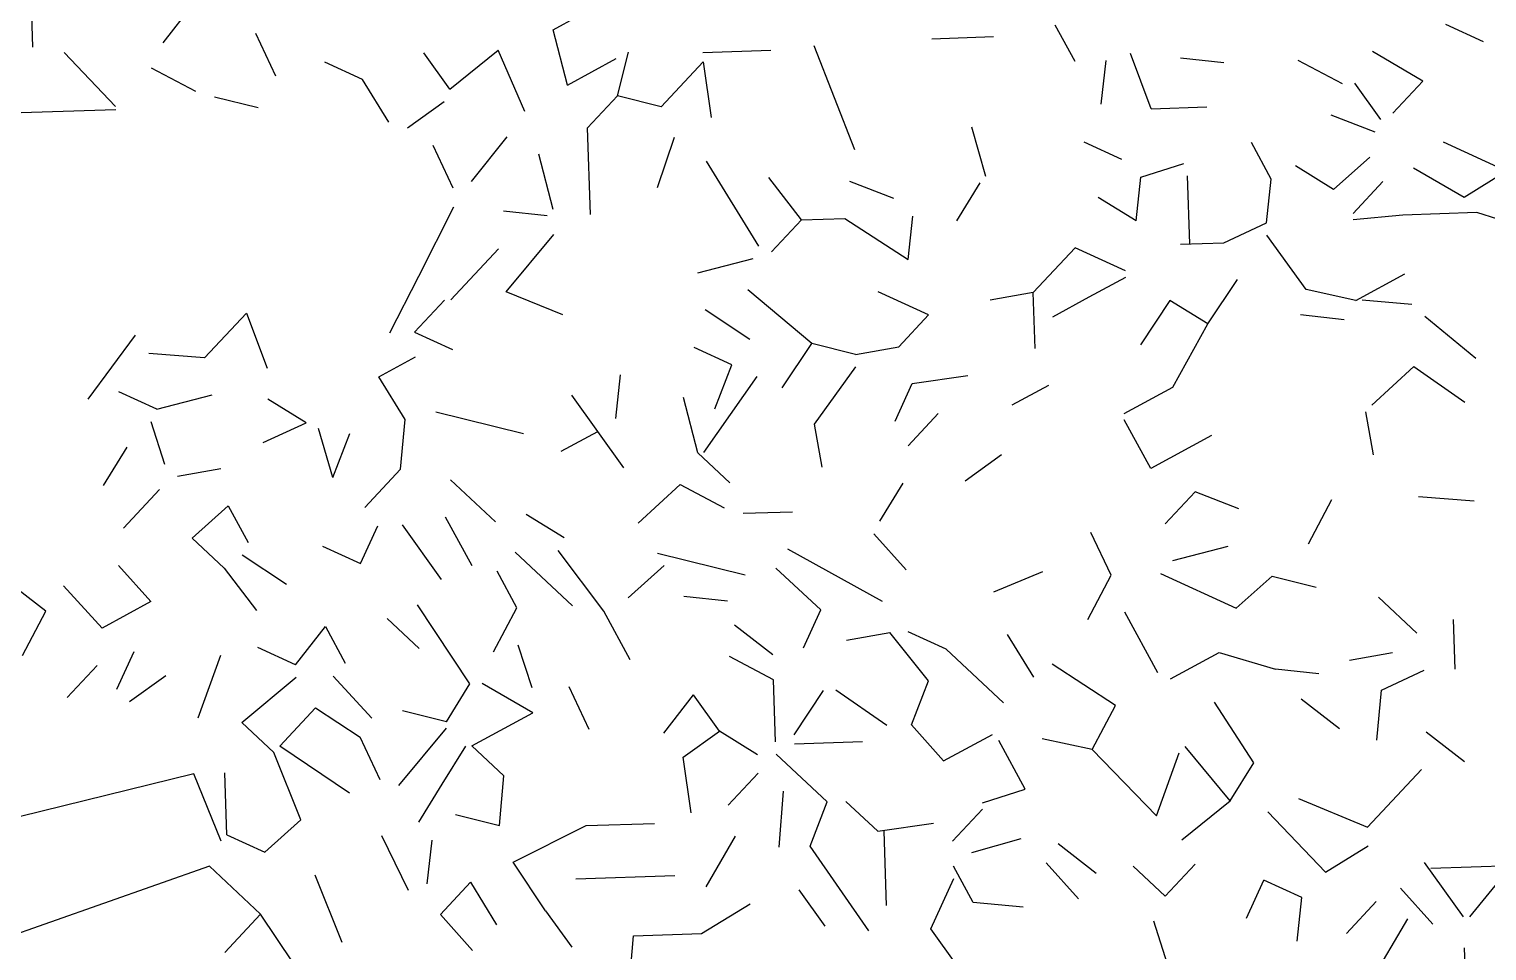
# Model space of a CAD drawing. Header units: metres. Extents: x 10 to 239, y 2 to 253.
# Drawn here: x 16.185 to 17.455, y 188.519 to 189.321 of the extents above; entities that cross this region are included whole.
import ezdxf

# ---------------------------------------------------------------- set-up
doc = ezdxf.new("R2010")
doc.units = ezdxf.units.M
doc.header["$MEASUREMENT"] = 0
doc.layers.add('bloques ARBOLES', color=7, linetype='Continuous', true_color=0xb8d897)

# ---------------------------------------------------------------- blocks, each defined once
blk = doc.blocks.new('arb-alz-77')
at = {"layer": 'bloques ARBOLES', "linetype": 'Continuous'}
for p, q in [((-5.4587, 9.7174), (-5.4617, 9.8045)), ((-5.4587, 9.7174), (-5.4617, 9.8045)), ((-5.4587, 9.7174), (-5.4617, 9.8045)), ((-5.1975, 9.7262), (-5.1378, 9.803)), ((-4.4137, 9.7526), (-4.3158, 9.8058)), ((-4.385, 9.6415), (-4.4137, 9.7526)), ((-3.3652, 9.6886), (-3.4051, 9.7618)), ((-3.3652, 9.6886), (-3.4051, 9.7618)), ((-3.3652, 9.6886), (-3.4051, 9.7618)), ((-2.5445, 9.7287), (-2.6205, 9.7634)), ((-2.5445, 9.7287), (-2.6205, 9.7634)), ((-4.9711, 9.6591), (-5.0113, 9.745)), ((-4.9711, 9.6591), (-5.0113, 9.745)), ((-3.6532, 9.7347), (-3.5288, 9.7389)), ((-3.6532, 9.7347), (-3.5288, 9.7389)), ((-3.6532, 9.7347), (-3.5288, 9.7389)), ((-5.2928, 9.5984), (-5.3962, 9.707)), ((-5.2928, 9.5984), (-5.3962, 9.707)), ((-4.6214, 9.6335), (-4.6737, 9.7066)), ((-4.6214, 9.6335), (-4.5244, 9.7116)), ((-4.4704, 9.5888), (-4.5244, 9.7116)), ((-4.385, 9.6415), (-4.2872, 9.6947)), ((-4.385, 9.6415), (-4.2872, 9.6947)), ((-4.2847, 9.6201), (-4.2627, 9.7079)), ((-4.1132, 9.7068), (-3.9763, 9.7115)), ((-4.1132, 9.7068), (-3.9763, 9.7115)), ((-4.1132, 9.7068), (-3.9763, 9.7115)), ((-4.1132, 9.7068), (-3.9763, 9.7115)), ((-4.1132, 9.7068), (-3.9763, 9.7115)), ((-4.1132, 9.7068), (-3.9763, 9.7115)), ((-3.8076, 9.5117), (-3.8895, 9.7205)), ((-3.2126, 9.594), (-3.2537, 9.7047)), ((-3.2126, 9.594), (-3.2537, 9.7047)), ((-3.2126, 9.594), (-3.2537, 9.7047)), ((-3.0662, 9.686), (-3.1537, 9.6956)), ((-3.0662, 9.686), (-3.1537, 9.6956)), ((-3.0662, 9.686), (-3.1537, 9.6956)), ((-2.6663, 9.6497), (-2.768, 9.7087)), ((-2.6663, 9.6497), (-2.768, 9.7087)), ((-5.1319, 9.6288), (-5.2208, 9.6756)), ((-4.7965, 9.6527), (-4.8724, 9.6873)), ((-4.7965, 9.6527), (-4.8724, 9.6873)), ((-4.7965, 9.6527), (-4.8724, 9.6873)), ((-4.7965, 9.6527), (-4.8724, 9.6873)), ((-4.1967, 9.5981), (-4.1126, 9.6881)), ((-4.1967, 9.5981), (-4.1126, 9.6881)), ((-4.1126, 9.6881), (-4.0964, 9.5765)), ((-4.1126, 9.6881), (-4.0964, 9.5765)), ((-3.3125, 9.6031), (-3.3031, 9.6906)), ((-2.8281, 9.6442), (-2.9169, 9.6911)), ((-4.7437, 9.5672), (-4.7965, 9.6527)), ((-4.7437, 9.5672), (-4.7965, 9.6527)), ((-4.7437, 9.5672), (-4.7965, 9.6527)), ((-2.751, 9.5722), (-2.8033, 9.6451)), ((-2.751, 9.5722), (-2.8033, 9.6451)), ((-2.6663, 9.6497), (-2.7266, 9.5854)), ((-2.6663, 9.6497), (-2.7266, 9.5854)), ((-2.6663, 9.6497), (-2.7266, 9.5854)), ((-5.0063, 9.5957), (-5.0943, 9.6175)), ((-5.0063, 9.5957), (-5.0943, 9.6175)), ((-4.7061, 9.556), (-4.633, 9.6083)), ((-4.7061, 9.556), (-4.633, 9.6083)), ((-4.3448, 9.5558), (-4.2847, 9.6201)), ((-4.3448, 9.5558), (-4.2847, 9.6201)), ((-4.1967, 9.5981), (-4.2847, 9.6201)), ((-5.2926, 9.5921), (-5.5041, 9.5851)), ((-3.2126, 9.594), (-3.1005, 9.5977)), ((-2.7625, 9.5469), (-2.8509, 9.5812)), ((-2.7625, 9.5469), (-2.8509, 9.5812)), ((-2.7625, 9.5469), (-2.8509, 9.5812)), ((-4.3389, 9.3816), (-4.3448, 9.5558)), ((-4.3389, 9.3816), (-4.3448, 9.5558)), ((-4.3389, 9.3816), (-4.3448, 9.5558)), ((-4.3389, 9.3816), (-4.3448, 9.5558)), ((-4.3389, 9.3816), (-4.3448, 9.5558)), ((-4.3389, 9.3816), (-4.3448, 9.5558)), ((-3.5443, 9.4581), (-3.5725, 9.5569)), ((-4.6147, 9.4345), (-4.655, 9.5203)), ((-4.6147, 9.4345), (-4.655, 9.5203)), ((-4.5777, 9.4482), (-4.5061, 9.5378)), ((-4.5777, 9.4482), (-4.5061, 9.5378)), ((-4.5777, 9.4482), (-4.5061, 9.5378)), ((-4.2038, 9.4359), (-4.1697, 9.5367)), ((-3.2715, 9.4923), (-3.3473, 9.5272)), ((-2.9711, 9.4526), (-3.011, 9.526)), ((-2.9711, 9.4526), (-3.011, 9.526)), ((-2.4983, 9.4686), (-2.6249, 9.5266)), ((-4.414, 9.3915), (-4.4427, 9.5027)), ((-4.414, 9.3915), (-4.4427, 9.5027)), ((-4.414, 9.3915), (-4.4427, 9.5027)), ((-4.0005, 9.3183), (-4.1059, 9.489)), ((-4.0005, 9.3183), (-4.1059, 9.489)), ((-2.8459, 9.432), (-2.7733, 9.4967)), ((-3.2329, 9.4563), (-3.1466, 9.4841)), ((-3.135, 9.3226), (-3.1395, 9.4594)), ((-2.8459, 9.432), (-2.9222, 9.4792)), ((-2.8459, 9.432), (-2.9222, 9.4792)), ((-2.5838, 9.4159), (-2.6855, 9.4747)), ((-2.5838, 9.4159), (-2.6855, 9.4747)), ((-2.5838, 9.4159), (-2.6855, 9.4747)), ((-2.4983, 9.4686), (-2.5838, 9.4159)), ((-2.4983, 9.4686), (-2.5838, 9.4159)), ((-3.915, 9.3709), (-3.9802, 9.4559)), ((-3.915, 9.3709), (-3.9802, 9.4559)), ((-3.915, 9.3709), (-3.9802, 9.4559)), ((-3.8181, 9.4489), (-3.7297, 9.4146)), ((-3.5563, 9.4453), (-3.6036, 9.369)), ((-3.5563, 9.4453), (-3.6036, 9.369)), ((-3.5563, 9.4453), (-3.6036, 9.369)), ((-3.2423, 9.3687), (-3.2329, 9.4563)), ((-2.9806, 9.3651), (-2.9711, 9.4526)), ((-2.9806, 9.3651), (-2.9711, 9.4526)), ((-2.9806, 9.3651), (-2.9711, 9.4526)), ((-2.9806, 9.3651), (-2.9711, 9.4526)), ((-2.9806, 9.3651), (-2.9711, 9.4526)), ((-2.8068, 9.3835), (-2.7468, 9.4478)), ((-2.8068, 9.3835), (-2.7468, 9.4478)), ((-2.8068, 9.3835), (-2.7468, 9.4478)), ((-3.2423, 9.3687), (-3.3186, 9.416)), ((-3.2423, 9.3687), (-3.3186, 9.416)), ((-4.6834, 9.2579), (-4.6134, 9.3971)), ((-4.6834, 9.2579), (-4.6134, 9.3971)), ((-4.6834, 9.2579), (-4.6134, 9.3971)), ((-4.426, 9.3787), (-4.5135, 9.3881)), ((-4.426, 9.3787), (-4.5135, 9.3881)), ((-3.9751, 9.3066), (-3.915, 9.3709)), ((-3.9751, 9.3066), (-3.915, 9.3709)), ((-3.915, 9.3709), (-3.8279, 9.3739)), ((-3.915, 9.3709), (-3.8279, 9.3739)), ((-3.8279, 9.3739), (-3.7005, 9.291)), ((-3.7005, 9.291), (-3.691, 9.3785)), ((-3.7005, 9.291), (-3.691, 9.3785)), ((-2.7071, 9.3806), (-2.8064, 9.3709)), ((-2.7071, 9.3806), (-2.8064, 9.3709)), ((-2.7071, 9.3806), (-2.8064, 9.3709)), ((-2.5579, 9.3856), (-2.7071, 9.3806)), ((-2.4697, 9.3575), (-2.5579, 9.3856)), ((-2.4697, 9.3575), (-2.5579, 9.3856)), ((-4.508, 9.2264), (-4.4123, 9.3417)), ((-4.508, 9.2264), (-4.4123, 9.3417)), ((-3.0665, 9.3249), (-2.9806, 9.3651)), ((-3.0665, 9.3249), (-2.9806, 9.3651)), ((-4.6196, 9.2102), (-4.5234, 9.313)), ((-4.6196, 9.2102), (-4.5234, 9.313)), ((-3.4492, 9.2247), (-3.3651, 9.3148)), ((-3.2639, 9.2683), (-3.3651, 9.3148)), ((-3.2639, 9.2683), (-3.3651, 9.3148)), ((-3.2639, 9.2683), (-3.3651, 9.3148)), ((-3.2639, 9.2683), (-3.3651, 9.3148)), ((-3.1537, 9.3219), (-3.0665, 9.3249)), ((-3.1537, 9.3219), (-3.0665, 9.3249)), ((-3.1537, 9.3219), (-3.0665, 9.3249)), ((-2.9013, 9.2308), (-2.9797, 9.3403)), ((-2.9013, 9.2308), (-2.9797, 9.3403)), ((-4.1231, 9.2642), (-4.012, 9.293)), ((-4.1231, 9.2642), (-4.012, 9.293)), ((-4.1231, 9.2642), (-4.012, 9.293)), ((-4.742, 9.1437), (-4.6834, 9.2579)), ((-3.3368, 9.2161), (-3.2635, 9.256)), ((-3.3368, 9.2161), (-3.2635, 9.256)), ((-3.3368, 9.2161), (-3.2635, 9.256)), ((-2.801, 9.2092), (-2.7031, 9.2624)), ((-4.3944, 9.1804), (-4.508, 9.2264)), ((-4.3944, 9.1804), (-4.508, 9.2264)), ((-3.8941, 9.1226), (-4.0224, 9.2304)), ((-3.8941, 9.1226), (-4.0224, 9.2304)), ((-3.6595, 9.1802), (-3.7607, 9.2266)), ((-3.6595, 9.1802), (-3.7607, 9.2266)), ((-3.4492, 9.2247), (-3.5359, 9.2094)), ((-3.4492, 9.2247), (-3.5359, 9.2094)), ((-3.4454, 9.1128), (-3.4492, 9.2247)), ((-3.4454, 9.1128), (-3.4492, 9.2247)), ((-3.4454, 9.1128), (-3.4492, 9.2247)), ((-3.4454, 9.1128), (-3.4492, 9.2247)), ((-3.0984, 9.1619), (-3.039, 9.251)), ((-2.801, 9.2092), (-2.9013, 9.2308)), ((-2.801, 9.2092), (-2.9013, 9.2308)), ((-2.801, 9.2092), (-2.9013, 9.2308)), ((-4.632, 9.2098), (-4.6922, 9.1454)), ((-3.4102, 9.1762), (-3.3368, 9.2161)), ((-3.1746, 9.2092), (-3.2339, 9.1199)), ((-3.0984, 9.1619), (-3.1746, 9.2092)), ((-2.6885, 9.2006), (-2.7886, 9.2096)), ((-2.6885, 9.2006), (-2.7886, 9.2096)), ((-5.1139, 9.0938), (-5.0298, 9.1838)), ((-5.1139, 9.0938), (-5.0298, 9.1838)), ((-5.0298, 9.1838), (-4.9886, 9.0731)), ((-5.0298, 9.1838), (-4.9886, 9.0731)), ((-4.0189, 9.1308), (-4.1082, 9.19)), ((-4.0189, 9.1308), (-4.1082, 9.19)), ((-4.0189, 9.1308), (-4.1082, 9.19)), ((-4.0189, 9.1308), (-4.1082, 9.19)), ((-4.0189, 9.1308), (-4.1082, 9.19)), ((-4.0189, 9.1308), (-4.1082, 9.19)), ((-4.0189, 9.1308), (-4.1082, 9.19)), ((-3.7195, 9.116), (-3.6595, 9.1802)), ((-2.9121, 9.1806), (-2.8246, 9.1711)), ((-2.9121, 9.1806), (-2.8246, 9.1711)), ((-2.5604, 9.0928), (-2.6629, 9.1766)), ((-2.5604, 9.0928), (-2.6629, 9.1766)), ((-5.3479, 9.0111), (-5.2525, 9.139)), ((-5.3479, 9.0111), (-5.2525, 9.139)), ((-4.6922, 9.1454), (-4.6161, 9.1106)), ((-4.6922, 9.1454), (-4.6161, 9.1106)), ((-4.6922, 9.1454), (-4.6161, 9.1106)), ((-3.1688, 9.0349), (-3.0984, 9.1619)), ((-4.0546, 9.0797), (-4.1305, 9.1146)), ((-3.9534, 9.0333), (-3.8941, 9.1226)), ((-3.8063, 9.1006), (-3.8941, 9.1226)), ((-3.8063, 9.1006), (-3.8941, 9.1226)), ((-3.8063, 9.1006), (-3.8941, 9.1226)), ((-3.8063, 9.1006), (-3.7195, 9.116)), ((-3.8063, 9.1006), (-3.7195, 9.116)), ((-5.1139, 9.0938), (-5.2262, 9.1024)), ((-5.1139, 9.0938), (-5.2262, 9.1024)), ((-4.7639, 9.0558), (-4.6905, 9.0957)), ((-4.089, 8.9914), (-4.0546, 9.0797)), ((-4.089, 8.9914), (-4.0546, 9.0797)), ((-4.089, 8.9914), (-4.0546, 9.0797)), ((-4.7111, 8.9703), (-4.7639, 9.0558)), ((-4.7111, 8.9703), (-4.7639, 9.0558)), ((-4.2877, 8.9722), (-4.2782, 9.0598)), ((-4.111, 8.9035), (-4.004, 9.0565)), ((-3.8887, 8.9608), (-3.8055, 9.0757)), ((-3.8887, 8.9608), (-3.8055, 9.0757)), ((-3.6922, 9.0422), (-3.5806, 9.0584)), ((-2.769, 8.9987), (-2.6844, 9.0762)), ((-2.769, 8.9987), (-2.6844, 9.0762)), ((-2.6844, 9.0762), (-2.5823, 9.0049)), ((-2.6844, 9.0762), (-2.5823, 9.0049)), ((-2.6844, 9.0762), (-2.5823, 9.0049)), ((-2.6844, 9.0762), (-2.5823, 9.0049)), ((-2.6844, 9.0762), (-2.5823, 9.0049)), ((-2.6844, 9.0762), (-2.5823, 9.0049)), ((-5.2101, 8.9909), (-5.286, 9.0257)), ((-5.2101, 8.9909), (-5.286, 9.0257)), ((-5.2101, 8.9909), (-5.0989, 9.0195)), ((-5.2101, 8.9909), (-5.0989, 9.0195)), ((-3.7269, 8.9663), (-3.6922, 9.0422)), ((-3.7269, 8.9663), (-3.6922, 9.0422)), ((-3.7269, 8.9663), (-3.6922, 9.0422)), ((-3.7269, 8.9663), (-3.6922, 9.0422)), ((-3.4915, 8.9991), (-3.418, 9.039)), ((-3.4915, 8.9991), (-3.418, 9.039)), ((-3.4915, 8.9991), (-3.418, 9.039)), ((-3.4915, 8.9991), (-3.418, 9.039)), ((-3.4915, 8.9991), (-3.418, 9.039)), ((-3.4915, 8.9991), (-3.418, 9.039)), ((-3.2667, 8.9818), (-3.1688, 9.0349)), ((-3.2667, 8.9818), (-3.1688, 9.0349)), ((-3.2667, 8.9818), (-3.1688, 9.0349)), ((-3.2667, 8.9818), (-3.1688, 9.0349)), ((-4.9102, 8.9636), (-4.9866, 9.0109)), ((-4.9102, 8.9636), (-4.9866, 9.0109)), ((-4.3241, 8.9461), (-4.3765, 9.0191)), ((-4.3241, 8.9461), (-4.3765, 9.0191)), ((-4.1233, 8.9031), (-4.1522, 9.0142)), ((-4.1233, 8.9031), (-4.1522, 9.0142)), ((-4.1233, 8.9031), (-4.1522, 9.0142)), ((-5.1939, 8.8793), (-5.2216, 8.9656)), ((-5.1939, 8.8793), (-5.2216, 8.9656)), ((-4.996, 8.9235), (-4.9102, 8.9636)), ((-4.996, 8.9235), (-4.9102, 8.9636)), ((-4.7202, 8.8705), (-4.7111, 8.9703)), ((-4.7202, 8.8705), (-4.7111, 8.9703)), ((-4.4735, 8.9411), (-4.6493, 8.985)), ((-4.4735, 8.9411), (-4.6493, 8.985)), ((-4.4735, 8.9411), (-4.6493, 8.985)), ((-3.7005, 8.9173), (-3.6403, 8.9817)), ((-3.7005, 8.9173), (-3.6403, 8.9817)), ((-3.7005, 8.9173), (-3.6403, 8.9817)), ((-3.2131, 8.8716), (-3.2663, 8.9693)), ((-3.2131, 8.8716), (-3.2663, 8.9693)), ((-3.2131, 8.8716), (-3.2663, 8.9693)), ((-2.7657, 8.8991), (-2.781, 8.9857)), ((-4.8566, 8.8534), (-4.8849, 8.9521)), ((-4.8566, 8.8534), (-4.8222, 8.9417)), ((-4.8566, 8.8534), (-4.8222, 8.9417)), ((-4.3975, 8.9062), (-4.3241, 8.9461)), ((-4.3975, 8.9062), (-4.3241, 8.9461)), ((-4.2718, 8.8731), (-4.3241, 8.9461)), ((-4.2718, 8.8731), (-4.3241, 8.9461)), ((-3.8734, 8.8741), (-3.8887, 8.9608)), ((-3.8734, 8.8741), (-3.8887, 8.9608)), ((-3.0909, 8.9379), (-3.2131, 8.8716)), ((-3.0909, 8.9379), (-3.2131, 8.8716)), ((-5.317, 8.8377), (-5.2697, 8.9142)), ((-5.317, 8.8377), (-5.2697, 8.9142)), ((-4.059, 8.843), (-4.1233, 8.9031)), ((-4.059, 8.843), (-4.1233, 8.9031)), ((-4.059, 8.843), (-4.1233, 8.9031)), ((-3.5129, 8.8987), (-3.5859, 8.8464)), ((-3.5129, 8.8987), (-3.5859, 8.8464)), ((-3.5129, 8.8987), (-3.5859, 8.8464)), ((-5.0815, 8.8707), (-5.1681, 8.8553)), ((-5.0815, 8.8707), (-5.1681, 8.8553)), ((-4.7923, 8.7932), (-4.7202, 8.8705)), ((-4.5299, 8.7647), (-4.6198, 8.8489)), ((-4.5299, 8.7647), (-4.6198, 8.8489)), ((-4.5299, 8.7647), (-4.6198, 8.8489)), ((-4.5299, 8.7647), (-4.6198, 8.8489)), ((-5.2767, 8.752), (-5.2046, 8.8292)), ((-4.2432, 8.762), (-4.1587, 8.8396)), ((-4.2432, 8.762), (-4.1587, 8.8396)), ((-4.2432, 8.762), (-4.1587, 8.8396)), ((-4.1587, 8.8396), (-4.07, 8.7927)), ((-4.1587, 8.8396), (-4.07, 8.7927)), ((-3.7576, 8.7659), (-3.7103, 8.8422)), ((-3.1844, 8.7604), (-3.1242, 8.8248)), ((-3.1844, 8.7604), (-3.1242, 8.8248)), ((-3.1844, 8.7604), (-3.1242, 8.8248)), ((-3.036, 8.7903), (-3.1242, 8.8248)), ((-2.5632, 8.8063), (-2.6755, 8.8148)), ((-5.1391, 8.7316), (-5.0666, 8.7964)), ((-5.1391, 8.7316), (-5.0666, 8.7964)), ((-5.0666, 8.7964), (-5.0267, 8.7231)), ((-5.0666, 8.7964), (-5.0267, 8.7231)), ((-2.8965, 8.7204), (-2.8497, 8.809)), ((-2.8965, 8.7204), (-2.8497, 8.809)), ((-2.8965, 8.7204), (-2.8497, 8.809)), ((-2.8965, 8.7204), (-2.8497, 8.809)), ((-4.801, 8.6808), (-4.7661, 8.7567)), ((-4.801, 8.6808), (-4.7661, 8.7567)), ((-4.638, 8.6489), (-4.7164, 8.7584)), ((-4.638, 8.6489), (-4.7164, 8.7584)), ((-4.638, 8.6489), (-4.7164, 8.7584)), ((-4.638, 8.6489), (-4.7164, 8.7584)), ((-4.638, 8.6489), (-4.7164, 8.7584)), ((-4.5766, 8.676), (-4.6298, 8.7738)), ((-4.5766, 8.676), (-4.6298, 8.7738)), ((-4.5766, 8.676), (-4.6298, 8.7738)), ((-4.3916, 8.7321), (-4.4681, 8.7793)), ((-4.0322, 8.7816), (-3.9327, 8.7849)), ((-4.0322, 8.7816), (-3.9327, 8.7849)), ((-5.0748, 8.6716), (-5.1391, 8.7316)), ((-5.0748, 8.6716), (-5.1391, 8.7316)), ((-5.0748, 8.6716), (-5.1391, 8.7316)), ((-5.0748, 8.6716), (-5.1391, 8.7316)), ((-5.0748, 8.6716), (-5.1391, 8.7316)), ((-3.7045, 8.668), (-3.7692, 8.7406)), ((-3.2929, 8.6571), (-3.3333, 8.7428)), ((-3.2929, 8.6571), (-3.3333, 8.7428)), ((-4.9491, 8.6384), (-5.0382, 8.6978)), ((-4.9491, 8.6384), (-5.0382, 8.6978)), ((-4.9491, 8.6384), (-5.0382, 8.6978)), ((-4.8769, 8.7157), (-4.801, 8.6808)), ((-4.3746, 8.5956), (-4.4903, 8.7037)), ((-4.312, 8.5853), (-4.4034, 8.7067)), ((-4.312, 8.5853), (-4.4034, 8.7067)), ((-4.0279, 8.6571), (-4.2038, 8.701)), ((-4.0279, 8.6571), (-4.2038, 8.701)), ((-4.0279, 8.6571), (-4.2038, 8.701)), ((-4.0279, 8.6571), (-4.2038, 8.701)), ((-3.7521, 8.6042), (-3.9425, 8.7099)), ((-3.7521, 8.6042), (-3.9425, 8.7099)), ((-3.7521, 8.6042), (-3.9425, 8.7099)), ((-3.0583, 8.7149), (-3.1694, 8.6862)), ((-3.0583, 8.7149), (-3.1694, 8.6862)), ((-5.2866, 8.6768), (-5.222, 8.6043)), ((-5.2866, 8.6768), (-5.222, 8.6043)), ((-5.0748, 8.6716), (-5.0096, 8.5866)), ((-5.0748, 8.6716), (-5.0096, 8.5866)), ((-4.2631, 8.6117), (-4.1906, 8.6766)), ((-3.8761, 8.5876), (-3.9662, 8.6717)), ((-3.8761, 8.5876), (-3.9662, 8.6717)), ((-5.433, 8.5848), (-5.5098, 8.6445)), ((-5.433, 8.5848), (-5.5098, 8.6445)), ((-4.4866, 8.5918), (-4.5265, 8.6653)), ((-4.4866, 8.5918), (-4.5265, 8.6653)), ((-4.4866, 8.5918), (-4.5265, 8.6653)), ((-3.5286, 8.6242), (-3.4303, 8.6649)), ((-3.5286, 8.6242), (-3.4303, 8.6649)), ((-3.3398, 8.5682), (-3.2929, 8.6571)), ((-3.3398, 8.5682), (-3.2929, 8.6571)), ((-3.3398, 8.5682), (-3.2929, 8.6571)), ((-3.1935, 8.6604), (-3.0417, 8.5908)), ((-3.0417, 8.5908), (-2.9691, 8.6555)), ((-3.0417, 8.5908), (-2.9691, 8.6555)), ((-3.0417, 8.5908), (-2.9691, 8.6555)), ((-2.9691, 8.6555), (-2.8811, 8.6336)), ((-5.3197, 8.5512), (-5.3974, 8.6358)), ((-5.3197, 8.5512), (-5.3974, 8.6358)), ((-5.3197, 8.5512), (-5.3974, 8.6358)), ((-4.151, 8.6155), (-4.0636, 8.606)), ((-2.6787, 8.5407), (-2.756, 8.613)), ((-5.4798, 8.4959), (-5.433, 8.5848)), ((-5.222, 8.6043), (-5.3197, 8.5512)), ((-5.222, 8.6043), (-5.3197, 8.5512)), ((-5.222, 8.6043), (-5.3197, 8.5512)), ((-4.581, 8.4392), (-4.6861, 8.5975)), ((-4.5334, 8.5031), (-4.4866, 8.5918)), ((-4.5334, 8.5031), (-4.4866, 8.5918)), ((-4.2588, 8.4874), (-4.312, 8.5853)), ((-3.9109, 8.5116), (-3.8761, 8.5876)), ((-3.9109, 8.5116), (-3.8761, 8.5876)), ((-3.1992, 8.461), (-3.2656, 8.5832)), ((-3.1992, 8.461), (-3.2656, 8.5832)), ((-3.1992, 8.461), (-3.2656, 8.5832)), ((-3.1992, 8.461), (-3.2656, 8.5832)), ((-3.1992, 8.461), (-3.2656, 8.5832)), ((-3.1992, 8.461), (-3.2656, 8.5832)), ((-4.9311, 8.4771), (-4.8714, 8.554)), ((-4.9311, 8.4771), (-4.8714, 8.554)), ((-4.9311, 8.4771), (-4.8714, 8.554)), ((-4.8714, 8.554), (-4.8317, 8.4804)), ((-4.8714, 8.554), (-4.8317, 8.4804)), ((-4.8714, 8.554), (-4.8317, 8.4804)), ((-4.6832, 8.5104), (-4.7474, 8.5706)), ((-4.6832, 8.5104), (-4.7474, 8.5706)), ((-3.9727, 8.4971), (-4.0495, 8.5567)), ((-3.9727, 8.4971), (-4.0495, 8.5567)), ((-3.9727, 8.4971), (-4.0495, 8.5567)), ((-2.6016, 8.4687), (-2.605, 8.5682)), ((-2.6016, 8.4687), (-2.605, 8.5682)), ((-3.8243, 8.5271), (-3.7376, 8.5424)), ((-3.6596, 8.4453), (-3.7376, 8.5424)), ((-3.6596, 8.4453), (-3.7376, 8.5424)), ((-3.6596, 8.4453), (-3.7376, 8.5424)), ((-3.6596, 8.4453), (-3.7376, 8.5424)), ((-3.6596, 8.4453), (-3.7376, 8.5424)), ((-3.6244, 8.5088), (-3.7003, 8.5437)), ((-3.6244, 8.5088), (-3.7003, 8.5437)), ((-3.448, 8.4525), (-3.5007, 8.538)), ((-5.2559, 8.5036), (-5.2908, 8.4277)), ((-5.1269, 8.3709), (-5.0813, 8.497)), ((-4.9311, 8.4771), (-5.0071, 8.5119)), ((-4.9311, 8.4771), (-5.0071, 8.5119)), ((-4.4562, 8.4309), (-4.4841, 8.5171)), ((-4.4562, 8.4309), (-4.4841, 8.5171)), ((-4.4562, 8.4309), (-4.4841, 8.5171)), ((-4.4562, 8.4309), (-4.4841, 8.5171)), ((-3.9711, 8.4473), (-4.0598, 8.4941)), ((-3.5087, 8.4007), (-3.6244, 8.5088)), ((-3.1738, 8.4493), (-3.0761, 8.5024)), ((-3.1738, 8.4493), (-3.0761, 8.5024)), ((-3.1738, 8.4493), (-3.0761, 8.5024)), ((-3.0761, 8.5024), (-2.9629, 8.4689)), ((-3.0761, 8.5024), (-2.9629, 8.4689)), ((-2.814, 8.4864), (-2.7273, 8.5019)), ((-5.3898, 8.4119), (-5.3297, 8.4762)), ((-3.2841, 8.3958), (-3.4116, 8.4787)), ((-3.2841, 8.3958), (-3.4116, 8.4787)), ((-3.2841, 8.3958), (-3.4116, 8.4787)), ((-3.2841, 8.3958), (-3.4116, 8.4787)), ((-2.8753, 8.4595), (-2.9629, 8.4689)), ((-2.8753, 8.4595), (-2.9629, 8.4689)), ((-2.8753, 8.4595), (-2.9629, 8.4689)), ((-2.8753, 8.4595), (-2.9629, 8.4689)), ((-2.7496, 8.4263), (-2.6638, 8.4665)), ((-2.7496, 8.4263), (-2.6638, 8.4665)), ((-5.2649, 8.4036), (-5.1919, 8.4558)), ((-5.0393, 8.3613), (-4.9303, 8.4523)), ((-5.0393, 8.3613), (-4.9303, 8.4523)), ((-4.7781, 8.3702), (-4.8556, 8.4548)), ((-4.7781, 8.3702), (-4.8556, 8.4548)), ((-4.7781, 8.3702), (-4.8556, 8.4548)), ((-4.7781, 8.3702), (-4.8556, 8.4548)), ((-4.7781, 8.3702), (-4.8556, 8.4548)), ((-4.6283, 8.3628), (-4.581, 8.4392)), ((-4.6283, 8.3628), (-4.581, 8.4392)), ((-4.6283, 8.3628), (-4.581, 8.4392)), ((-4.4546, 8.3811), (-4.5563, 8.4401)), ((-4.4546, 8.3811), (-4.5563, 8.4401)), ((-4.4546, 8.3811), (-4.5563, 8.4401)), ((-4.4546, 8.3811), (-4.5563, 8.4401)), ((-3.9668, 8.3229), (-3.9711, 8.4473)), ((-3.9668, 8.3229), (-3.9711, 8.4473)), ((-3.694, 8.3571), (-3.6596, 8.4453)), ((-4.3414, 8.3477), (-4.3816, 8.4334)), ((-4.1916, 8.3403), (-4.132, 8.417)), ((-4.1916, 8.3403), (-4.132, 8.417)), ((-4.0797, 8.344), (-4.132, 8.417)), ((-3.9299, 8.3366), (-3.8707, 8.4259)), ((-3.7437, 8.3554), (-3.8458, 8.4267)), ((-3.7437, 8.3554), (-3.8458, 8.4267)), ((-2.8342, 8.3487), (-2.911, 8.4084)), ((-2.8342, 8.3487), (-2.911, 8.4084)), ((-2.7587, 8.3262), (-2.7496, 8.4263)), ((-2.7587, 8.3262), (-2.7496, 8.4263)), ((-4.963, 8.3143), (-4.8909, 8.3913)), ((-4.8909, 8.3913), (-4.8017, 8.3321)), ((-4.8909, 8.3913), (-4.8017, 8.3321)), ((-4.8909, 8.3913), (-4.8017, 8.3321)), ((-4.6283, 8.3628), (-4.7163, 8.3848)), ((-4.6283, 8.3628), (-4.7163, 8.3848)), ((-4.5769, 8.3147), (-4.4546, 8.3811)), ((-3.331, 8.307), (-3.2841, 8.3958)), ((-3.331, 8.307), (-3.2841, 8.3958)), ((-3.0063, 8.2807), (-3.0852, 8.4025)), ((-3.0063, 8.2807), (-3.0852, 8.4025)), ((-3.0063, 8.2807), (-3.0852, 8.4025)), ((-3.0063, 8.2807), (-3.0852, 8.4025)), ((-4.975, 8.3013), (-5.0393, 8.3613)), ((-4.975, 8.3013), (-5.0393, 8.3613)), ((-4.7237, 8.2351), (-4.6279, 8.3504)), ((-3.6293, 8.2844), (-3.694, 8.3571)), ((-3.6293, 8.2844), (-3.694, 8.3571)), ((-3.6293, 8.2844), (-3.694, 8.3571)), ((-3.6293, 8.2844), (-3.694, 8.3571)), ((-3.6293, 8.2844), (-3.694, 8.3571)), ((-4.7613, 8.2462), (-4.8017, 8.3321)), ((-4.7613, 8.2462), (-4.8017, 8.3321)), ((-4.7613, 8.2462), (-4.8017, 8.3321)), ((-4.1526, 8.2917), (-4.0797, 8.344)), ((-4.1526, 8.2917), (-4.0797, 8.344)), ((-4.0033, 8.2968), (-4.0797, 8.344)), ((-4.0033, 8.2968), (-4.0797, 8.344)), ((-3.7925, 8.3225), (-3.9292, 8.3179)), ((-3.6293, 8.2844), (-3.5314, 8.3376)), ((-3.4654, 8.2278), (-3.5185, 8.3256)), ((-3.4654, 8.2278), (-3.5185, 8.3256)), ((-3.331, 8.307), (-3.4314, 8.3285)), ((-3.331, 8.307), (-3.4314, 8.3285)), ((-3.331, 8.307), (-3.4314, 8.3285)), ((-2.5829, 8.2824), (-2.6596, 8.3422)), ((-2.5829, 8.2824), (-2.6596, 8.3422)), ((-4.9206, 8.1661), (-4.975, 8.3013)), ((-4.9206, 8.1661), (-4.975, 8.3013)), ((-4.8228, 8.2193), (-4.963, 8.3143)), ((-4.8228, 8.2193), (-4.963, 8.3143)), ((-4.6365, 8.238), (-4.5893, 8.3143)), ((-4.6365, 8.238), (-4.5893, 8.3143)), ((-4.6365, 8.238), (-4.5893, 8.3143)), ((-4.6365, 8.238), (-4.5893, 8.3143)), ((-4.6365, 8.238), (-4.5893, 8.3143)), ((-4.5125, 8.2547), (-4.5769, 8.3147)), ((-4.5125, 8.2547), (-4.5769, 8.3147)), ((-4.1363, 8.1802), (-4.1526, 8.2917)), ((-3.8631, 8.2019), (-3.966, 8.2981)), ((-3.202, 8.1743), (-3.331, 8.307)), ((-3.202, 8.1743), (-3.331, 8.307)), ((-3.202, 8.1743), (-3.331, 8.307)), ((-3.202, 8.1743), (-3.1564, 8.3004)), ((-3.202, 8.1743), (-3.1564, 8.3004)), ((-3.202, 8.1743), (-3.1564, 8.3004)), ((-3.202, 8.1743), (-3.1564, 8.3004)), ((-3.202, 8.1743), (-3.1564, 8.3004)), ((-3.202, 8.1743), (-3.1564, 8.3004)), ((-3.202, 8.1743), (-3.1564, 8.3004)), ((-3.202, 8.1743), (-3.1564, 8.3004)), ((-3.0535, 8.2042), (-3.1444, 8.3132)), ((-3.0535, 8.2042), (-3.1444, 8.3132)), ((-3.0535, 8.2042), (-3.1444, 8.3132)), ((-5.1355, 8.2585), (-5.605, 8.1431)), ((-5.081, 8.1234), (-5.1355, 8.2585)), ((-5.081, 8.1234), (-5.1355, 8.2585)), ((-5.0691, 8.1361), (-5.0733, 8.2607)), ((-5.0691, 8.1361), (-5.0733, 8.2607)), ((-4.0622, 8.1952), (-4.0021, 8.2595)), ((-4.0622, 8.1952), (-4.0021, 8.2595)), ((-4.0622, 8.1952), (-4.0021, 8.2595)), ((-4.0622, 8.1952), (-4.0021, 8.2595)), ((-4.0622, 8.1952), (-4.0021, 8.2595)), ((-3.0535, 8.2042), (-3.0063, 8.2807)), ((-3.0535, 8.2042), (-3.0063, 8.2807)), ((-2.7777, 8.1513), (-2.6695, 8.2671)), ((-4.6838, 8.1617), (-4.6365, 8.238)), ((-4.5217, 8.1546), (-4.5125, 8.2547)), ((-4.5217, 8.1546), (-4.5125, 8.2547)), ((-3.9597, 8.1114), (-3.951, 8.2238)), ((-3.9597, 8.1114), (-3.951, 8.2238)), ((-3.9597, 8.1114), (-3.951, 8.2238)), ((-3.9597, 8.1114), (-3.951, 8.2238)), ((-3.8976, 8.1135), (-3.8631, 8.2019)), ((-3.7615, 8.1431), (-3.8257, 8.2032)), ((-3.5515, 8.2), (-3.4654, 8.2278)), ((-3.1506, 8.1262), (-3.0535, 8.2042)), ((-2.9167, 8.2088), (-2.7777, 8.1513)), ((-2.9167, 8.2088), (-2.7777, 8.1513)), ((-2.9167, 8.2088), (-2.7777, 8.1513)), ((-2.9167, 8.2088), (-2.7777, 8.1513)), ((-2.9167, 8.2088), (-2.7777, 8.1513)), ((-2.9167, 8.2088), (-2.7777, 8.1513)), ((-2.9167, 8.2088), (-2.7777, 8.1513)), ((-4.6097, 8.1766), (-4.5217, 8.1546)), ((-4.6097, 8.1766), (-4.5217, 8.1546)), ((-4.6097, 8.1766), (-4.5217, 8.1546)), ((-4.6097, 8.1766), (-4.5217, 8.1546)), ((-3.6114, 8.1231), (-3.5512, 8.1874)), ((-3.6114, 8.1231), (-3.5512, 8.1874)), ((-2.8619, 8.0613), (-2.978, 8.182)), ((-2.8619, 8.0613), (-2.978, 8.182)), ((-4.9932, 8.1014), (-4.9206, 8.1661)), ((-4.4943, 8.0809), (-4.3473, 8.1544)), ((-4.4943, 8.0809), (-4.3473, 8.1544)), ((-4.4943, 8.0809), (-4.3473, 8.1544)), ((-4.4943, 8.0809), (-4.3473, 8.1544)), ((-4.3473, 8.1544), (-4.2104, 8.159)), ((-4.3473, 8.1544), (-4.2104, 8.159)), ((-3.7615, 8.1431), (-3.6499, 8.1593)), ((-3.7439, 7.9941), (-3.749, 8.1434)), ((-5.0691, 8.1361), (-4.9932, 8.1014)), ((-5.0691, 8.1361), (-4.9932, 8.1014)), ((-4.7041, 8.024), (-4.7576, 8.1342)), ((-4.6577, 8.1252), (-4.6672, 8.0377)), ((-4.6577, 8.1252), (-4.6672, 8.0377)), ((-4.6577, 8.1252), (-4.6672, 8.0377)), ((-4.1065, 8.0317), (-4.0477, 8.1334)), ((-3.7796, 7.9431), (-3.8976, 8.1135)), ((-3.7796, 7.9431), (-3.8976, 8.1135)), ((-3.4745, 8.1277), (-3.5732, 8.0995)), ((-3.4745, 8.1277), (-3.5732, 8.0995)), ((-3.3226, 8.0582), (-3.3994, 8.1179)), ((-3.3226, 8.0582), (-3.3994, 8.1179)), ((-2.8619, 8.0613), (-2.7764, 8.114)), ((-2.8619, 8.0613), (-2.7764, 8.114)), ((-5.1043, 8.0727), (-5.5352, 7.9212)), ((-5.0014, 7.9765), (-5.1043, 8.0727)), ((-5.0014, 7.9765), (-5.1043, 8.0727)), ((-4.8376, 7.9198), (-4.892, 8.055)), ((-4.4288, 7.9834), (-4.4943, 8.0809)), ((-4.4288, 7.9834), (-4.4943, 8.0809)), ((-4.4288, 7.9834), (-4.4943, 8.0809)), ((-4.4288, 7.9834), (-4.4943, 8.0809)), ((-4.3685, 8.0477), (-4.1695, 8.0544)), ((-4.3685, 8.0477), (-4.1695, 8.0544)), ((-4.3685, 8.0477), (-4.1695, 8.0544)), ((-4.3685, 8.0477), (-4.1695, 8.0544)), ((-3.5698, 8.0001), (-3.6097, 8.0733)), ((-3.5698, 8.0001), (-3.6097, 8.0733)), ((-3.3582, 8.0071), (-3.423, 8.0796)), ((-3.1841, 8.013), (-3.2484, 8.0731)), ((-3.1841, 8.013), (-3.124, 8.0773)), ((-3.1841, 8.013), (-3.124, 8.0773)), ((-3.1841, 8.013), (-3.124, 8.0773)), ((-2.5848, 7.971), (-2.6632, 8.0804)), ((-2.4886, 8.0739), (-2.6503, 8.0684)), ((-2.4886, 8.0739), (-2.6503, 8.0684)), ((-2.5724, 7.9714), (-2.4886, 8.0739)), ((-4.6402, 7.9762), (-4.58, 8.0406)), ((-4.58, 8.0406), (-4.5274, 7.9553)), ((-3.8671, 7.9525), (-3.9194, 8.0256)), ((-3.6551, 7.9473), (-3.6089, 8.0485)), ((-3.6551, 7.9473), (-3.6089, 8.0485)), ((-3.6551, 7.9473), (-3.6089, 8.0485)), ((-3.0206, 7.9687), (-2.9859, 8.0446)), ((-3.0206, 7.9687), (-2.9859, 8.0446)), ((-2.91, 8.0099), (-2.9859, 8.0446)), ((-2.91, 8.0099), (-2.9859, 8.0446)), ((-2.91, 8.0099), (-2.9859, 8.0446)), ((-2.91, 8.0099), (-2.9859, 8.0446)), ((-2.6466, 7.9565), (-2.7113, 8.029)), ((-2.6466, 7.9565), (-2.7113, 8.029)), ((-2.6466, 7.9565), (-2.7113, 8.029)), ((-2.6466, 7.9565), (-2.7113, 8.029)), ((-4.1158, 7.938), (-4.0181, 7.9973)), ((-4.1158, 7.938), (-4.0181, 7.9973)), ((-4.1158, 7.938), (-4.0181, 7.9973)), ((-3.4698, 7.9909), (-3.5698, 8.0001)), ((-3.4698, 7.9909), (-3.5698, 8.0001)), ((-3.4698, 7.9909), (-3.5698, 8.0001)), ((-2.9194, 7.9223), (-2.91, 8.0099)), ((-2.8203, 7.938), (-2.7602, 8.0024)), ((-2.8203, 7.938), (-2.7602, 8.0024)), ((-5.0735, 7.8994), (-5.0014, 7.9765)), ((-5.0735, 7.8994), (-5.0014, 7.9765)), ((-4.9358, 7.8791), (-5.0014, 7.9765)), ((-4.5755, 7.9037), (-4.6402, 7.9762)), ((-4.4288, 7.9834), (-4.3765, 7.9105)), ((-4.4288, 7.9834), (-4.3765, 7.9105)), ((-4.4288, 7.9834), (-4.3765, 7.9105)), ((-2.7793, 7.8274), (-2.6967, 7.9672)), ((-4.2526, 7.9334), (-4.1158, 7.938)), ((-4.2526, 7.9334), (-4.1158, 7.938)), ((-3.6029, 7.8743), (-3.6551, 7.9473)), ((-3.1795, 7.8762), (-3.2072, 7.9624)), ((-4.2616, 7.8272), (-4.2526, 7.9334)), ((-2.5764, 7.7221), (-2.5826, 7.9088))]:
    blk.add_line(p, q, dxfattribs=at)

msp = doc.modelspace()

# ---------------------------------------------------------------- block references
at = {"layer": 'bloques ARBOLES', "color": 2, "xscale": 0.433568186266492, "yscale": 0.433568186266492, "zscale": 0.433568186266492}
msp.add_blockref('arb-alz-77', (18.55517, 185.0925), dxfattribs=at)

doc.saveas('drawing.dxf')
